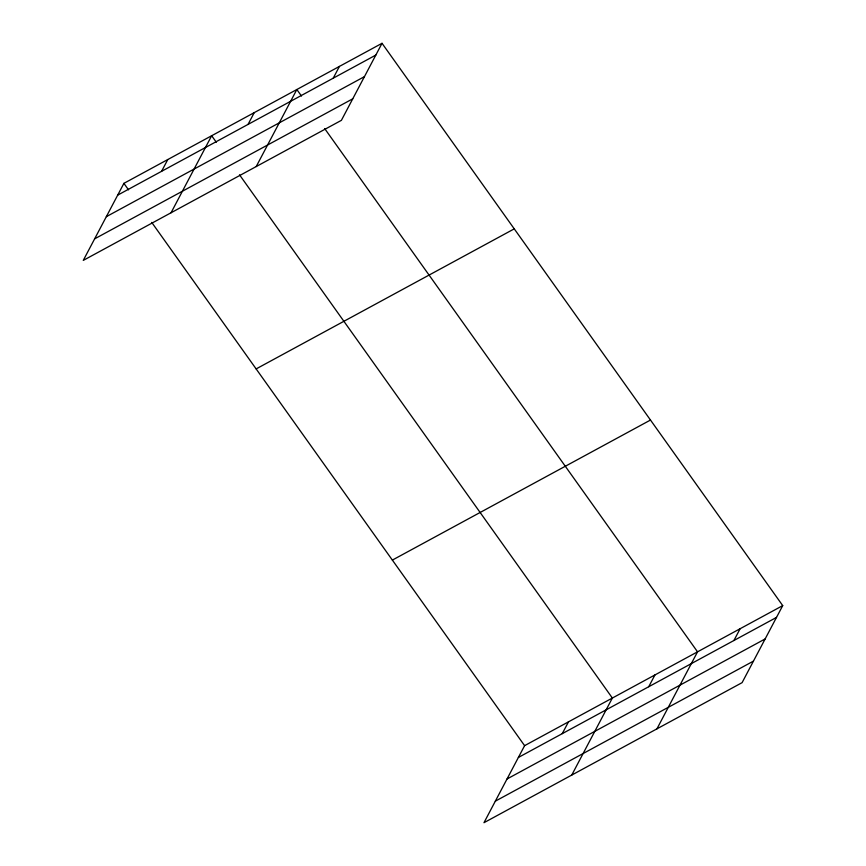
<?xml version="1.0" encoding="UTF-8"?>
<svg xmlns="http://www.w3.org/2000/svg" width="866" height="866" viewBox="0 0 866 866"><rect width="100%" height="100%" fill="white"/><g stroke="black" fill="none" stroke-linecap="round" stroke-linejoin="round"><path stroke-width="1.3" d="M382.025 43.3L123.903 183.354L83.277 260.385L341.399 120.342L382.025 43.3L782.723 605.615L742.097 682.646L483.975 822.7L524.601 745.658L782.723 605.615M161.563 171.338L167.777 159.539M171.046 212.776L211.661 135.735L216.305 142.24M248.033 124.423L254.247 112.623M256.217 166.553L296.843 89.512L301.476 96.029M333.215 78.2L339.429 66.411M562.261 733.643L568.475 721.854M571.744 775.081L612.359 698.039L239.503 174.802M648.731 686.727L654.945 674.939M656.926 728.869L697.541 651.827L324.674 128.579M733.913 640.515L740.127 628.716M117.679 195.142L375.801 55.088M106.334 216.673L364.445 76.63M94.632 238.854L352.754 98.811M256.13 368.916L514.252 228.862M392.363 560.096L650.485 420.042M518.377 757.458L776.499 617.404M507.032 778.989L765.154 638.935M495.33 801.169L753.452 661.115M123.903 183.354L128.536 189.86M151.734 222.41L524.601 745.658"/></g></svg>
